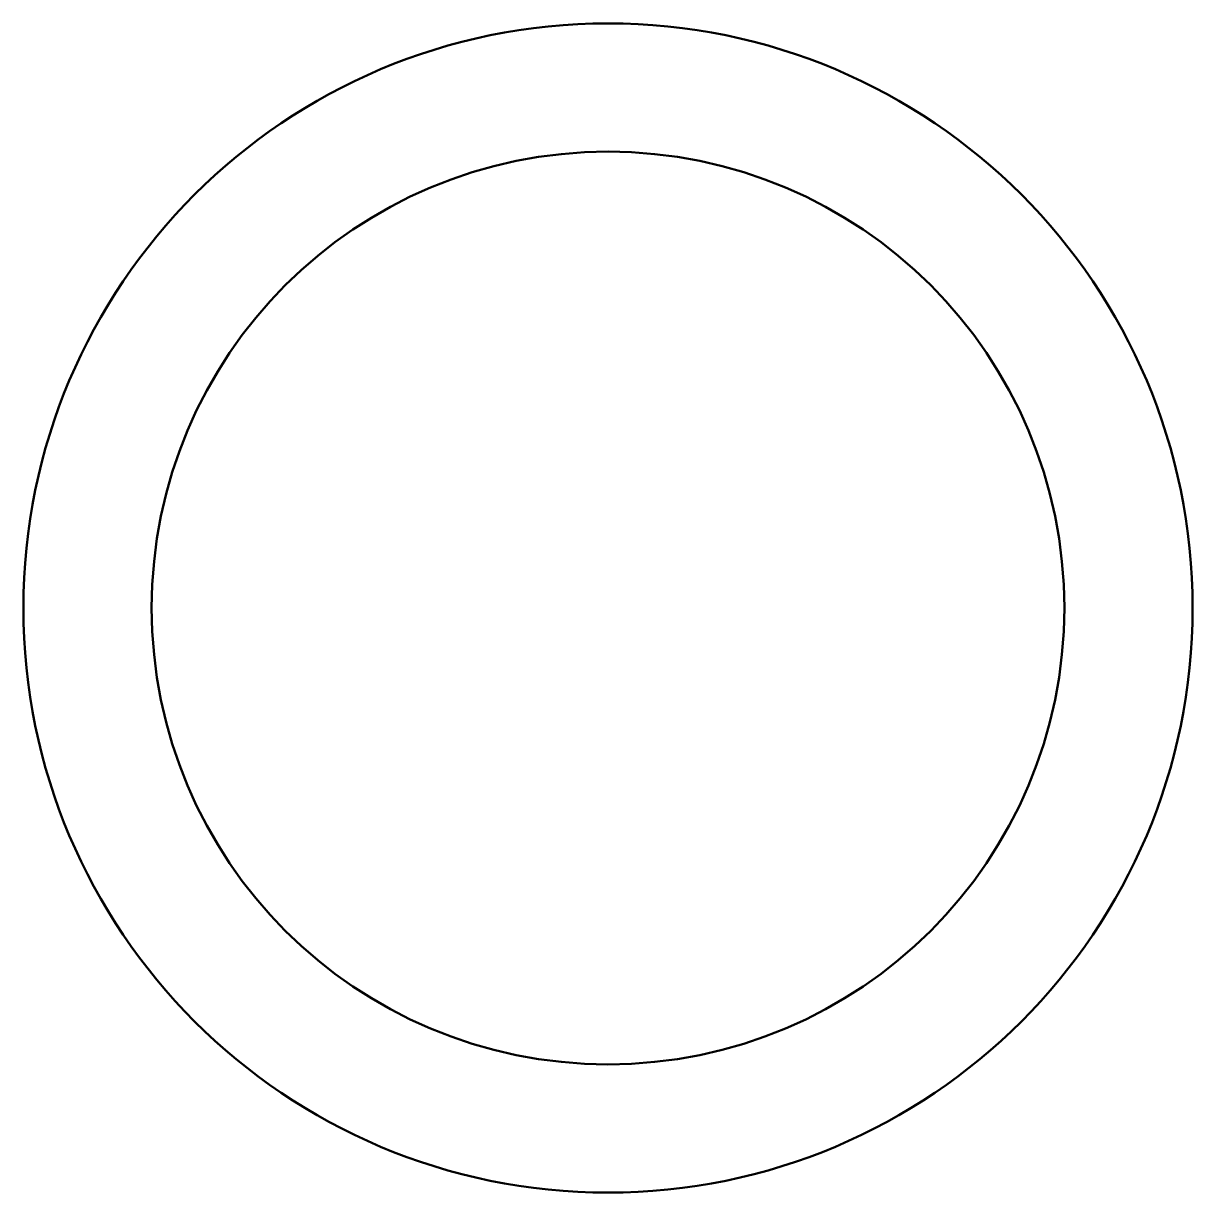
# Model space of a CAD drawing. Header units: millimetres. Extents: x 40 to 318, y 25 to 303.
import ezdxf

# ---------------------------------------------------------------- set-up
doc = ezdxf.new("R2010")
doc.units = ezdxf.units.MM
doc.layers.add('Visible (ISO)', color=7, linetype='Continuous', lineweight=50)

msp = doc.modelspace()

# ---------------------------------------------------------------- linework, layer by layer
at = {"layer": 'Visible (ISO)'}
for radius in [139, 108.5]:
    msp.add_circle((179.2765, 164.1808), radius, dxfattribs=at)

doc.saveas('drawing.dxf')
